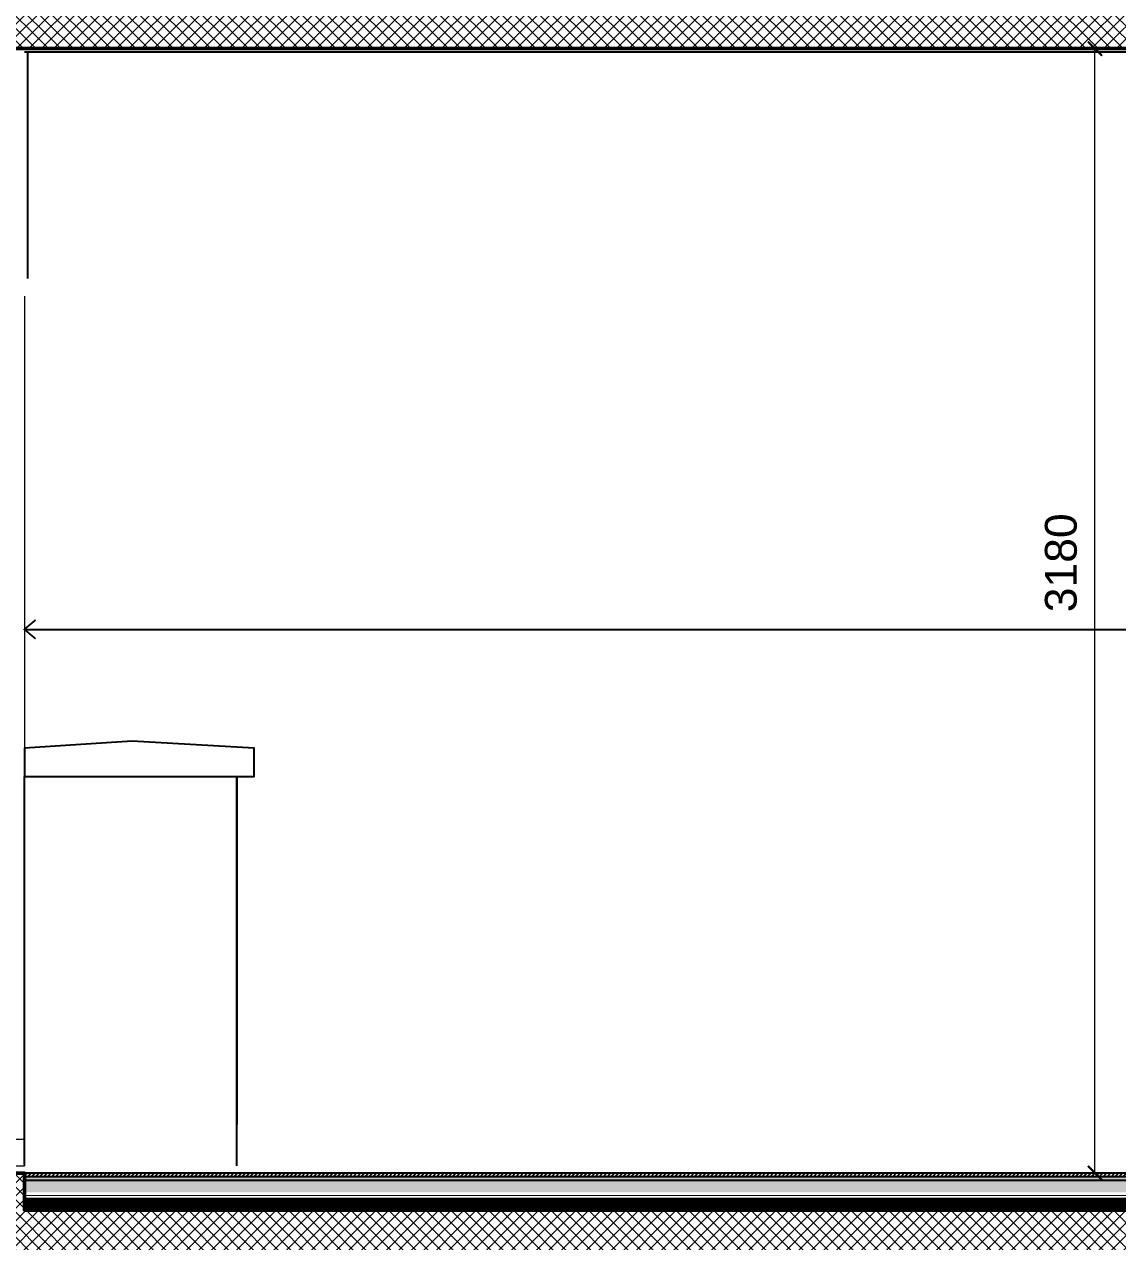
# Model space of a CAD drawing. Header units: centimetres. Extents: x -6122352 to 6876996, y -1694241 to 2592194.
# Drawn here: x 5553744 to 5556836, y -91229 to -87786 of the extents above; entities that cross this region are included whole.
import ezdxf
from ezdxf import colors
from ezdxf.entities.mleader import LeaderData, LeaderLine
from ezdxf.math import Vec2, Vec3

# ---------------------------------------------------------------- set-up
doc = ezdxf.new("R2010")
doc.units = ezdxf.units.CM
doc.header["$MEASUREMENT"] = 0
doc.header["$PDMODE"] = 66
doc.header["$PDSIZE"] = 100
doc.linetypes.add('23585-XR-AR-END-SECTION B$0$23261-XR-AR-CC-BF$0$HIDDEN', pattern=[0.375, 0.25, -0.125])
doc.linetypes.add('CENTER', pattern=[2, 1.25, -0.25, 0.25, -0.25])
doc.layers.get('Defpoints').update_dxf_attribs({"color": 255, "linetype": 'CENTER'})
for name, color, linetype in [('23585-XR-AR-END-SECTION B$0$19-HATCH-1', 251, 'Continuous'), ('23585-XR-AR-END-SECTION B$0$21-FINISH', 1, 'Continuous'), ('23585-XR-AR-END-SECTION B$0$23585-XR-AR-END-SECTION B$0$XR-END-SECTION-C$0$A-905-TYPICAL ROOF & TERRACE DETAILS$0$A-SECD-HATH', 253, 'Continuous'), ('23585-XR-AR-END-SECTION B$0$FINISHING LEVEL', 1, 'Continuous'), ('23585-XR-AR-END-SECTION B$0$XR-END-SECTION-C$0$A-DIM', 15, 'Continuous'), ('23585-XR-AR-END-SECTION B$0$XR-END-SECTION-C$0$A-WALL FINISH', 15, 'Continuous'), ('23585-XR-AR-END-SECTION B$0$XR-END-SECTIONS$0$A-DIM', 15, 'Continuous'), ('23585-XR-AR-END-SECTION B$0$XR-MIDDLE-SECTION-C$0$A-WALL FINISH', 15, 'Continuous')]:
    doc.layers.add(name, color=color, linetype=linetype)
for name, color, linetype, lineweight in [('23585-XR-AR-END-SECTION B$0$A-ELSC-PATT', 8, 'Continuous', 5), ('23585-XR-AR-END-SECTION B$0$A-ELSC-PN01', 1, 'Continuous', 9), ('23585-XR-AR-END-SECTION B$0$A-ELSC-STRC', 51, 'Continuous', 50), ('23585-XR-AR-END-SECTION B$0$AUDIT_D_250107163642-92', 15, 'Continuous', 9), ('23585-XR-AR-END-SECTION B$0$XR-MIRROR END-SECTION-B$0$1717 5B-E Sections$0$A-ELSC-PN00', 8, 'Continuous', 5)]:
    doc.layers.add(name, color=color, linetype=linetype, lineweight=lineweight)
doc.styles.add('23585-XR-AR-END-SECTION B$0$SDC-TEXT', font='arial.ttf')
doc.styles.add('23585-XR-AR-END-SECTION B$0$XR-ELEVATION-4 GRID$0$XR-10P-GRID$0$SDC-TEXT', font='arial.ttf')
doc.linetypes.add('23585-XR-AR-END-SECTION B$0$23585-XR-AR-END-SECTION B$0$XR-END-SECTION-C$0$A-905-TYPICAL ROOF & TERRACE DETAILS$0$BATTING', pattern='A,0.0001,-0.1,[134,ltypeshp.shx,S=0.1,R=0,X=-0.1,Y=0],-0.2,[134,ltypeshp.shx,S=0.1,R=180,X=0.1,Y=0],-0.1', length=0.4001)
doc.dimstyles.new('23585-XR-AR-END-SECTION B$0$XR-ELEVATION-4 GRID$0$XR-10P-GRID$0$SDC_DIM', dxfattribs={"dimtxt": 1.8, "dimasz": 0.8, "dimexe": 1, "dimexo": 1, "dimgap": 1, "dimtad": 1, "dimdec": 0, "dimzin": 0, "dimdsep": 46, "dimtxsty": '23585-XR-AR-END-SECTION B$0$XR-ELEVATION-4 GRID$0$XR-10P-GRID$0$SDC-TEXT', "dimblk": '23585-XR-AR-END-SECTION B$0$XR-ELEVATION-4 GRID$0$XR-10P-GRID$0$_ArchTick', "dimcen": -1, "dimclrd": 256, "dimclre": 256, "dimclrt": 3, "dimaunit": 1, "dimadec": 0, "dimazin": 0, "dimtfac": 1, "dimtdec": 0, "dimtix": 1, "dimtmove": 2, "dimatfit": 3, "dimfxl": 1, "dimtolj": 1, "dimtzin": 0, "dimlwd": -1, "dimlwe": -1, "dimarcsym": 0})

# ---------------------------------------------------------------- blocks, each defined once
blk = doc.blocks.new('*U2340')
for p, q in [((0, 100), (6058.3, 100)), ((0, 80), (6058.3, 80))]:
    blk.add_line(p, q)
blk = doc.blocks.new('23585-XR-AR-END-SECTION B$0$XR-ELEVATION-4 GRID$0$XR-10P-GRID$0$_ArchTick')
at = {"color": 0, "linetype": 'ByBlock', "const_width": 0.15}
blk.add_lwpolyline([(-0.5, -0.5), (0.5, 0.5)], dxfattribs=at)
blk = doc.blocks.new('*D2431')
at = {"layer": '23585-XR-AR-END-SECTION B$0$AUDIT_D_250107163642-92', "transparency": 16777216}
for p, q in [((5556479.3, -87854.8), (5556822.3, -87854.8)), ((5556772.3, -91034.8), (5556772.3, -87854.8)), ((5556479.3, -91034.8), (5556822.3, -91034.8))]:
    blk.add_line(p, q, dxfattribs=at)
at = {"layer": 'Defpoints', "color": 0, "transparency": 16777216}
for p in [(5556429.3, -87854.8), (5556772.3, -87854.8), (5556429.3, -91034.8)]:
    blk.add_point(p, dxfattribs=at)
at = {"layer": '23585-XR-AR-END-SECTION B$0$AUDIT_D_250107163642-92', "transparency": 16777216, "xscale": 40, "yscale": 40, "zscale": 40}
for p, rotation in [((5556772.3, -87854.8), 90), ((5556772.3, -91034.8), 270)]:
    blk.add_blockref('23585-XR-AR-END-SECTION B$0$XR-ELEVATION-4 GRID$0$XR-10P-GRID$0$_ArchTick', p, dxfattribs=dict(at, rotation=rotation))
at = {"layer": '23585-XR-AR-END-SECTION B$0$AUDIT_D_250107163642-92', "color": 3, "transparency": 16777216, "insert": (5556676.3, -89309.1), "char_height": 90, "attachment_point": 5, "rotation": 90, "style": '23585-XR-AR-END-SECTION B$0$XR-ELEVATION-4 GRID$0$XR-10P-GRID$0$SDC-TEXT'}
blk.add_mtext('\\A1;3180', dxfattribs=at)
blk = doc.blocks.new('*D2403')
at = {"layer": '23585-XR-AR-END-SECTION B$0$AUDIT_D_250107163642-92', "transparency": 16777216}
for p, q in [((5557151.2, -89834.8), (5557509.5, -89834.8)), ((5557459.5, -89834.8), (5557459.5, -91034.8)), ((5556037, -91034.8), (5557509.5, -91034.8))]:
    blk.add_line(p, q, dxfattribs=at)
at = {"layer": 'Defpoints', "color": 0, "transparency": 16777216}
for p in [(5557101.2, -89834.8), (5555987, -91034.8), (5557459.5, -91034.8)]:
    blk.add_point(p, dxfattribs=at)
at = {"layer": '23585-XR-AR-END-SECTION B$0$AUDIT_D_250107163642-92', "transparency": 16777216, "xscale": 40, "yscale": 40, "zscale": 40}
for p, rotation in [((5557459.5, -89834.8), 90), ((5557459.5, -91034.8), 270)]:
    blk.add_blockref('23585-XR-AR-END-SECTION B$0$XR-ELEVATION-4 GRID$0$XR-10P-GRID$0$_ArchTick', p, dxfattribs=dict(at, rotation=rotation))
at = {"layer": '23585-XR-AR-END-SECTION B$0$AUDIT_D_250107163642-92', "color": 3, "transparency": 16777216, "insert": (5557363.6, -90434.8), "char_height": 90, "attachment_point": 5, "rotation": 90, "style": '23585-XR-AR-END-SECTION B$0$XR-ELEVATION-4 GRID$0$XR-10P-GRID$0$SDC-TEXT'}
blk.add_mtext('\\A1;1200', dxfattribs=at)
blk = doc.blocks.new('23585-XR-AR-END-SECTION B$0$XR-END-SECTION-C$0$ARROW HEAD 1')
at = {"color": 8}
blk.add_line((0, 0), (-470, 0), dxfattribs=at)
at = {"color": 3, "const_width": 50}
blk.add_lwpolyline([(-319, -267), (0, 0), (-319, 267)], dxfattribs=at)
blk = doc.blocks.new('23585-XR-AR-END-SECTION B$0$XR-END-SECTIONS$0$ARROW HEAD 1')
at = {"color": 8}
blk.add_line((0, 0), (-470, 0), dxfattribs=at)
at = {"color": 3, "const_width": 50}
blk.add_lwpolyline([(-319, -267), (0, 0), (-319, 267)], dxfattribs=at)

msp = doc.modelspace()

# ---------------------------------------------------------------- hatches: boundary and pattern name
at = {"layer": '23585-XR-AR-END-SECTION B$0$19-HATCH-1'}
h = msp.add_hatch(dxfattribs=at)
h.set_pattern_fill('AR-SAND', color=256, scale=10)
h.set_pattern_definition([(37.5, (5551291.06, -84913.786), (-0.629934, 19.268238), [0, -15.2, 0, -17, 0, -16.25]), (7.5, (5551291.06, -84913.786), (17.69777, 28.22146), [0, -8.2, 0, -13.7, 0, -5.25]), (327.5, (5551278.76, -84913.786), (31.141419, 0.05659), [0, -5, 0, -18, 0, -23.5]), (317.5, (5551278.76, -84913.786), (30.061266, 8.776756), [0, -2.5, 0, -11.8, 0, -13.5])])
h.paths.add_polyline_path([(5559802.46511, -91044.77422), (5553743.73983, -91044.77422), (5553743.73983, -91089.83609), (5559802.46511, -91089.83609)])
h = msp.add_hatch(dxfattribs=at)
h.set_pattern_fill('ANSI31', color=256, scale=2.5)
h.set_pattern_definition([(45, (5484939.297, -34293.121), (-5.6126601, 5.6126601), [])])
h.paths.add_polyline_path([(5559802.1363, -91034.77723), (5553743.86963, -91034.77428), (5553743.86963, -91044.77427), (5559802.1363, -91044.77723)])
at = {"layer": '23585-XR-AR-END-SECTION B$0$A-ELSC-PATT'}
h = msp.add_hatch(dxfattribs=at)
h.set_pattern_fill('ANSI37', color=256, scale=200)
h.set_pattern_definition([(45, (5509360.354, -97779.834), (-17.67767, 17.67767), []), (135, (5509360.354, -97779.834), (-17.67767, -17.67767), [])])
h.paths.add_polyline_path([(5547553.80998, -87654.83982), (5547553.83918, -86254.69126), (5547403.82577, -86254.69372), (5547403.81919, -87654.85867), (5547403.85503, -87854.83475), (5560000.59758, -87854.79129), (5560000.60665, -87704.87902), (5560050.60659, -87704.87868), (5560050.60659, -87654.83609), (5553743.84826, -87654.84104), (5553743.84826, -86254.84212), (5553594.63983, -86254.69125), (5553593.85452, -87654.83236)])
h = msp.add_hatch(dxfattribs=at)
h.set_pattern_fill('ANSI37', color=256, scale=200)
h.set_pattern_definition([(45, (5509360.354, -97804.837), (-17.67767, 17.67767), []), (135, (5509360.354, -97804.837), (-17.67767, -17.67767), [])])
h.paths.add_polyline_path([(5560003.88731, -91539.83729), (5560003.91416, -91034.58647), (5559905.71566, -91034.58438), (5559905.71566, -91089.78121), (5559852.19566, -91089.78121), (5559852.13356, -91035.08436), (5559802.19721, -91034.58432), (5559802.13097, -91139.71792), (5553743.86961, -91139.97659), (5553743.82831, -91034.7395), (5553493.82831, -91034.73082), (5553493.86961, -91089.83609), (5547653.83707, -91089.83609), (5547653.83776, -91024.86681), (5547403.83776, -91024.87546), (5547403.82352, -91139.86947), (5543363.82663, -91139.80684), (5543363.84016, -91034.90098), (5543314.32016, -91034.90098), (5543314.32016, -91089.91125), (5543260.80016, -91089.91125), (5543260.80016, -91035.11793), (5543163.75046, -91034.86795), (5543163.6905, -91079.83172), (5543163.70167, -91539.83744), (5543413.71884, -91539.83744), (5543413.71884, -91339.84484), (5559753.82311, -91339.85358), (5559753.82311, -91539.83518)])

# ---------------------------------------------------------------- linework, layer by layer
at = {"layer": '23585-XR-AR-END-SECTION B$0$21-FINISH'}
msp.add_lwpolyline([(5559802.1363, -91034.93109), (5553743.86963, -91034.77423), (5553743.86963, -91044.77422), (5559802.1363, -91044.93109)], close=True, dxfattribs=at)
at = {"layer": '23585-XR-AR-END-SECTION B$0$23585-XR-AR-END-SECTION B$0$XR-END-SECTION-C$0$A-905-TYPICAL ROOF & TERRACE DETAILS$0$A-SECD-HATH', "color": 8, "linetype": '23585-XR-AR-END-SECTION B$0$23585-XR-AR-END-SECTION B$0$XR-END-SECTION-C$0$A-905-TYPICAL ROOF & TERRACE DETAILS$0$BATTING', "ltscale": 0.5, "const_width": 35}
msp.add_lwpolyline([(5559802.13254, -91122.78457), (5553743.53787, -91122.32279)], dxfattribs=at)
at = {"layer": '23585-XR-AR-END-SECTION B$0$A-ELSC-PN01'}
msp.add_line((5553743.84826, -88554.82104), (5553743.86963, -91014.84474), dxfattribs=at)
msp.add_lwpolyline([(5553493.86963, -91014.84474), (5553743.86963, -91014.84474), (5553743.86963, -90939.85339), (5553493.86963, -90939.85339)], close=True, dxfattribs=at)
at = {"layer": '23585-XR-AR-END-SECTION B$0$A-ELSC-STRC'}
for points in [[(5547403.89077, -87854.83422), (5560003.83021, -87854.83422), (5560003.82725, -87704.87937), (5560050.60659, -87704.87868), (5560050.60659, -87654.83609), (5560000.58857, -87654.83609), (5553743.84826, -87654.83609), (5553743.84826, -86254.83609)], [(5559802.13097, -91139.84799), (5553743.86962, -91139.84652), (5553743.86963, -91034.84474), (5553493.86963, -91034.84474), (5553493.86961, -91089.83931), (5547653.83707, -91089.8379)]]:
    msp.add_lwpolyline(points, dxfattribs=at)
at = {"layer": '23585-XR-AR-END-SECTION B$0$XR-END-SECTION-C$0$A-WALL FINISH'}
msp.add_line((5560013.83021, -87864.56607), (5553743.84826, -87864.83422), dxfattribs=at)
msp.add_lwpolyline([(5553753.86936, -88504.83343), (5553753.86633, -87865.01038), (5553743.86633, -87865.01038)], dxfattribs=at)
at = {"layer": '23585-XR-AR-END-SECTION B$0$XR-MIDDLE-SECTION-C$0$A-WALL FINISH'}
msp.add_lwpolyline([(5553743.86006, -89913.16405), (5554393.75387, -89913.16527), (5554393.75387, -89833.16527), (5554048.83566, -89813.16527), (5553743.86006, -89833.16405)], close=True, dxfattribs=at)
for points in [[(5553743.865, -91011.26236), (5553743.865, -89913.16446), (5554343.75387, -89913.16532), (5554344.16082, -91014.78966)], [(5554344.51845, -89913.16518), (5554344.51659, -90897.43318)]]:
    msp.add_lwpolyline(points, dxfattribs=at)
at = {"layer": '23585-XR-AR-END-SECTION B$0$XR-MIRROR END-SECTION-B$0$1717 5B-E Sections$0$A-ELSC-PN00', "color": 8, "linetype": '23585-XR-AR-END-SECTION B$0$23261-XR-AR-CC-BF$0$HIDDEN', "ltscale": 0.5, "const_width": 2.83736}
msp.add_lwpolyline([(5559802.13397, -91098.38607), (5553743.53787, -91098.38607), (5553743.53787, -91079.07253)], dxfattribs=at)

# ---------------------------------------------------------------- block references
at = {"layer": '23585-XR-AR-END-SECTION B$0$FINISHING LEVEL'}
msp.add_blockref('*U2340', (5553743.86963, -91134.83639), dxfattribs=at)

# ---------------------------------------------------------------- dimensions: what is measured, and where the dimension line sits
at = {"layer": '23585-XR-AR-END-SECTION B$0$AUDIT_D_250107163642-92'}
dim = msp.add_linear_dim(base=(5556772.25672, -87854.78963), p1=(5556429.28248, -91034.84369), p2=(5556429.283, -87854.78963), angle=90, dimstyle='23585-XR-AR-END-SECTION B$0$XR-ELEVATION-4 GRID$0$XR-10P-GRID$0$SDC_DIM', dxfattribs=at)
dim.commit()
dim.dimension.update_dxf_attribs({"geometry": '*D2431', "text_midpoint": (5556676.27446, -89309.06352), "dimtype": 160})
dim = msp.add_linear_dim(base=(5557459.54835, -91034.83639), p1=(5557101.21575, -89834.83737), p2=(5555987.02869, -91034.83639), angle=90, dimstyle='23585-XR-AR-END-SECTION B$0$XR-ELEVATION-4 GRID$0$XR-10P-GRID$0$SDC_DIM', dxfattribs=at)
dim.commit()
dim.dimension.update_dxf_attribs({"geometry": '*D2403', "text_midpoint": (5557363.59678, -90434.83688)})

# ---------------------------------------------------------------- leaders
at = {"layer": '23585-XR-AR-END-SECTION B$0$XR-END-SECTION-C$0$A-DIM'}
ml = msp.add_multileader_mtext('Standard', dxfattribs=at)
ml.set_content('HANDRAIL', color=3, style='23585-XR-AR-END-SECTION B$0$SDC-TEXT')
ml.set_leader_properties()
ml.set_arrow_properties(name='23585-XR-AR-END-SECTION B$0$XR-END-SECTION-C$0$ARROW HEAD 1')
ml.build(insert=Vec2(0, 0))
ml.multileader.update_dxf_attribs({"dogleg_length": 1, "arrow_head_size": 0.1, "scale": 100})
ctx = ml.context
ctx.base_point, ctx.scale, ctx.char_height, ctx.arrow_head_size, ctx.landing_gap_size, ctx.plane_origin, ctx.plane_x_axis, ctx.plane_y_axis = Vec3(5552723.34333, -90177.89898), 100, 75, 0.1, 50, Vec3(5553052.10277, -90198.44925), Vec3(1, -0.0000000013), Vec3(0.0000000013, 1)
notes = []
notes.append((ctx, [(0, (1, 1, 0), (5552632.07657, -90177.89898), (1, -0.0000000013), 91.26676, [(1, [(5552481.37199, -90056.80978)], 0, [])])]))
ctx.mtext.insert, ctx.mtext.text_direction, ctx.mtext.rotation, ctx.mtext.width, ctx.mtext.flow_direction = Vec3(5552773.34333, -90140.39898), Vec3(1, -0.0000000013), 6.2831853058, 594.4190014, 5
at = {"layer": '23585-XR-AR-END-SECTION B$0$XR-END-SECTIONS$0$A-DIM'}
ml = msp.add_multileader_mtext('Standard', dxfattribs=at)
ml.set_content('WINDOWS SYSTEM WITH DOUBLE GLAZING AS PER SPECIFICATION', color=3, style='23585-XR-AR-END-SECTION B$0$SDC-TEXT')
ml.set_leader_properties()
ml.set_arrow_properties(name='23585-XR-AR-END-SECTION B$0$XR-END-SECTIONS$0$ARROW HEAD 1')
ml.build(insert=Vec2(0, 0))
ml.multileader.update_dxf_attribs({"text_left_attachment_type": 6, "text_right_attachment_type": 6, "dogleg_length": 1, "arrow_head_size": 0.1, "scale": 50})
ctx = ml.context
ctx.base_point, ctx.scale, ctx.char_height, ctx.arrow_head_size, ctx.landing_gap_size, ctx.plane_origin, ctx.plane_x_axis, ctx.plane_y_axis = Vec3(5562870.08178, -89497.38468), 50, 100, 0.1, 50, Vec3(5561524.18676, -90517.229), Vec3(1, -0.0000000013), Vec3(0.0000000013, 1)
ctx.left_attachment, ctx.right_attachment, ctx.text_align_type = 6, 6, 2
notes.append((ctx, [(0, (1, 1, 0), (5560417.26551, -89497.38468), (1, -0.0000000013), 2452.81627, [(1, [(5553743.85551, -89497.38468)], 0, [])])]))
ctx.mtext.insert, ctx.mtext.text_direction, ctx.mtext.rotation, ctx.mtext.width, ctx.mtext.alignment, ctx.mtext.flow_direction = Vec3(5565239.24958, -89377.38469), Vec3(1, -0.0000000013), 6.2831853058, 2600.6829877, 3, 5
ml = msp.add_multileader_mtext('Standard', dxfattribs=at)
ml.set_content('GLASS RAILING WITH 25MM X 25MM ALUMINUM HANDRAIL', color=3, style='23585-XR-AR-END-SECTION B$0$SDC-TEXT')
ml.set_leader_properties()
ml.set_arrow_properties(name='23585-XR-AR-END-SECTION B$0$XR-END-SECTIONS$0$ARROW HEAD 1')
ml.build(insert=Vec2(0, 0))
ml.multileader.update_dxf_attribs({"text_left_attachment_type": 6, "text_right_attachment_type": 6, "dogleg_length": 1, "arrow_head_size": 0.1, "scale": 50})
ctx = ml.context
ctx.base_point, ctx.scale, ctx.char_height, ctx.arrow_head_size, ctx.landing_gap_size, ctx.plane_origin, ctx.plane_x_axis, ctx.plane_y_axis = Vec3(5563179.29051, -90103.74849), 50, 100, 0.1, 50, Vec3(5565688.09992, -91357.42043), Vec3(1, 0.0000000013), Vec3(-0.0000000013, 1)
ctx.left_attachment, ctx.right_attachment, ctx.text_align_type = 6, 6, 2
notes.append((ctx, [(1, (1, 1, 0), (5562761.90294, -90103.74849), (1, 0.0000000013), 417.38757, [(1, [(5559835.66179, -90103.74849)], 0, [])])]))
ctx.mtext.insert, ctx.mtext.text_direction, ctx.mtext.rotation, ctx.mtext.width, ctx.mtext.defined_height, ctx.mtext.alignment, ctx.mtext.flow_direction = Vec3(5565239.24958, -89983.74849), Vec3(1, 0.0000000013), 0.0000000013, 2304.25279, 266.66667, 3, 5
ml = msp.add_multileader_mtext('Standard', dxfattribs=at)
ml.set_content('FLOOR FINISHES AS PER DETAIL & FINISHES SCHEDULE', color=3, style='23585-XR-AR-END-SECTION B$0$SDC-TEXT')
ml.set_leader_properties()
ml.set_arrow_properties(name='23585-XR-AR-END-SECTION B$0$XR-END-SECTIONS$0$ARROW HEAD 1')
ml.build(insert=Vec2(0, 0))
ml.multileader.update_dxf_attribs({"text_left_attachment_type": 6, "text_right_attachment_type": 6, "dogleg_length": 1, "arrow_head_size": 0.1, "scale": 50})
ctx = ml.context
ctx.base_point, ctx.scale, ctx.char_height, ctx.arrow_head_size, ctx.landing_gap_size, ctx.plane_origin, ctx.plane_x_axis, ctx.plane_y_axis = Vec3(5563103.77891, -90560.37138), 50, 100, 0.1, 50, Vec3(5559830.48371, -92113.85243), Vec3(1, -0.0000000013), Vec3(0.0000000013, 1)
ctx.left_attachment, ctx.right_attachment, ctx.text_align_type = 6, 6, 2
notes.append((ctx, [(0, (1, 1, 0), (5559456.16612, -90560.37138), (1, -0.0000000013), 3647.61279, [(1, [(5559456.16612, -91034.83639)], 0, [])])]))
ctx.mtext.insert, ctx.mtext.text_direction, ctx.mtext.rotation, ctx.mtext.width, ctx.mtext.alignment, ctx.mtext.flow_direction = Vec3(5565239.24958, -90440.37139), Vec3(1, -0.0000000013), 6.2831853058, 2210.3764349, 3, 5
for ctx, leaders in notes:
    for number, flags, end, landing, length, lines in leaders:
        leader = LeaderData()
        leader.index, (leader.has_last_leader_line, leader.has_dogleg_vector, leader.attachment_direction) = number, flags
        leader.last_leader_point, leader.dogleg_vector, leader.dogleg_length = Vec3(end), Vec3(landing), length
        for number, points, colour, breaks in lines:
            line = LeaderLine()
            line.index, line.vertices, line.color, line.breaks = number, Vec3.list(points), colors.encode_raw_color(colour), breaks
            leader.lines.append(line)
        ctx.leaders.append(leader)

doc.saveas('drawing.dxf')
